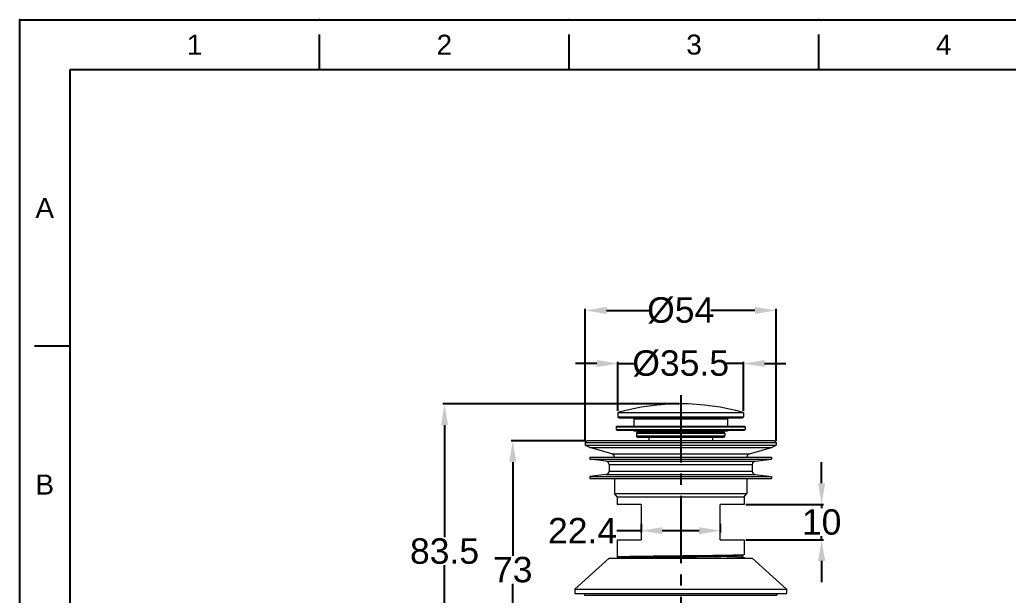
# Model space of a CAD drawing. Header units: millimetres. Extents: x -121 to 473, y -80 to 340.
# Drawn here: x -121.4 to 158.4, y 177 to 340 of the extents above; entities that cross this region are included whole.
import ezdxf

# ---------------------------------------------------------------- set-up
doc = ezdxf.new("R2010")
doc.units = ezdxf.units.MM
doc.linetypes.add('CENTER', pattern=[47.5, 22, -8.5, 8.5, -8.5])
doc.linetypes.add('CENTER2', pattern=[28.575, 19.05, -3.175, 3.175, -3.175])
doc.layers.add('1', color=7, linetype='Continuous')
doc.layers.add('Layer1', color=1, linetype='CENTER')
doc.layers.add('DIM', color=3, linetype='Continuous', lineweight=9)
doc.styles.get("Standard").update_dxf_attribs({"font": 'arial.ttf'})
doc.dimstyles.new('겸용-샤워욕조용1', dxfattribs={"dimscale": 0.6, "dimtxt": 10, "dimasz": 10, "dimexe": 1.5, "dimexo": 1.5, "dimgap": 1, "dimtad": 0, "dimtih": 1, "dimtoh": 1, "dimdec": 1, "dimdsep": 46, "dimtxsty": 'Standard', "dimcen": 2.5, "dimclrd": 5, "dimclre": 5, "dimclrt": 5, "dimadec": 1, "dimazin": 2, "dimtfac": 1, "dimtdec": 1, "dimtmove": 0, "dimatfit": 3, "dimfxl": 1.25, "dimarcsym": 0})

# ---------------------------------------------------------------- blocks, each defined once
blk = doc.blocks.new('*D10')
at = {"layer": 'Defpoints', "color": 0, "transparency": 16777216}
for p in [(83.45, 242.66), (47.95, 228.78), (83.45, 228.78)]:
    blk.add_point(p, dxfattribs=at)
at = {"layer": 'DIM', "color": 5, "lineweight": -2, "transparency": 16777216}
for p, q in [((41.95, 242.66), (35.95, 242.66)), ((47.95, 229.26), (47.95, 243.14)), ((47.95, 242.66), (52.94, 242.66)), ((83.45, 242.66), (78.47, 242.66)), ((83.45, 229.26), (83.45, 243.14)), ((89.45, 242.66), (95.45, 242.66))]:
    blk.add_line(p, q, dxfattribs=at)
at = {"layer": 'DIM', "color": 5, "transparency": 16777216}
for points in [[(41.95, 243.66), (41.95, 241.66), (47.95, 242.66)], [(89.45, 243.66), (89.45, 241.66), (83.45, 242.66)]]:
    blk.add_solid(points, dxfattribs=at)
at = {"layer": 'DIM', "color": 5, "transparency": 16777216, "insert": (65.7, 242.66), "char_height": 7.2, "attachment_point": 5}
blk.add_mtext('%%C35.5', dxfattribs=at)
blk = doc.blocks.new('*D11')
at = {"layer": 'Defpoints', "color": 0, "transparency": 16777216}
for p in [(92.7, 257.7), (38.7, 220.25), (92.7, 220.25)]:
    blk.add_point(p, dxfattribs=at)
at = {"layer": 'DIM', "color": 5, "lineweight": -2, "transparency": 16777216}
for p, q in [((38.7, 220.73), (38.7, 258.18)), ((44.7, 257.7), (57.17, 257.7)), ((86.7, 257.7), (74.23, 257.7)), ((92.7, 220.73), (92.7, 258.18))]:
    blk.add_line(p, q, dxfattribs=at)
at = {"layer": 'DIM', "color": 5, "transparency": 16777216}
for points in [[(44.7, 258.7), (44.7, 256.7), (38.7, 257.7)], [(86.7, 258.7), (86.7, 256.7), (92.7, 257.7)]]:
    blk.add_solid(points, dxfattribs=at)
at = {"layer": 'DIM', "color": 5, "transparency": 16777216, "insert": (65.7, 257.7), "char_height": 7.2, "attachment_point": 5}
blk.add_mtext('%%C54', dxfattribs=at)
blk = doc.blocks.new('*D12')
at = {"layer": 'Defpoints', "color": 0, "transparency": 16777216}
for p in [(65.7, 231.25), (-1.16, 147.74), (48.7, 147.74)]:
    blk.add_point(p, dxfattribs=at)
at = {"layer": 'DIM', "color": 5, "lineweight": -2, "transparency": 16777216}
for p, q in [((65.22, 231.25), (-1.64, 231.25)), ((-1.16, 225.25), (-1.16, 193.47)), ((-1.16, 153.74), (-1.16, 185.52)), ((48.22, 147.74), (-1.64, 147.74))]:
    blk.add_line(p, q, dxfattribs=at)
at = {"layer": 'DIM', "color": 5, "transparency": 16777216}
for points in [[(-2.16, 225.25), (-0.16, 225.25), (-1.16, 231.25)], [(-2.16, 153.74), (-0.16, 153.74), (-1.16, 147.74)]]:
    blk.add_solid(points, dxfattribs=at)
at = {"layer": 'DIM', "color": 5, "transparency": 16777216, "insert": (-1.16, 189.5), "char_height": 7.2, "attachment_point": 5}
blk.add_mtext('83.5', dxfattribs=at)
blk = doc.blocks.new('*D13')
at = {"layer": 'Defpoints', "color": 0, "transparency": 16777216}
for p in [(54.49, 197.74), (76.91, 197.74), (76.91, 195.32)]:
    blk.add_point(p, dxfattribs=at)
at = {"layer": 'DIM', "color": 5, "lineweight": -2, "transparency": 16777216}
for p, q in [((54.49, 197.26), (54.49, 194.84)), ((76.91, 197.26), (76.91, 194.84)), ((54.49, 195.32), (47.62, 195.32)), ((70.91, 195.32), (60.49, 195.32))]:
    blk.add_line(p, q, dxfattribs=at)
at = {"layer": 'DIM', "color": 5, "transparency": 16777216}
for points in [[(60.49, 196.32), (60.49, 194.32), (54.49, 195.32)], [(70.91, 196.32), (70.91, 194.32), (76.91, 195.32)]]:
    blk.add_solid(points, dxfattribs=at)
at = {"layer": 'DIM', "color": 5, "transparency": 16777216, "insert": (37.92, 195.32), "char_height": 7.2, "attachment_point": 5}
blk.add_mtext('22.4', dxfattribs=at)
blk = doc.blocks.new('*D15')
at = {"layer": 'Defpoints', "color": 0, "transparency": 16777216}
for p in [(18.15, 220.75), (39.2, 220.75), (48.7, 147.74)]:
    blk.add_point(p, dxfattribs=at)
at = {"layer": 'DIM', "color": 5, "lineweight": -2, "transparency": 16777216}
for p, q in [((38.72, 220.75), (17.67, 220.75)), ((18.15, 214.75), (18.15, 188.22)), ((18.15, 153.74), (18.15, 180.27)), ((48.22, 147.74), (17.67, 147.74))]:
    blk.add_line(p, q, dxfattribs=at)
at = {"layer": 'DIM', "color": 5, "transparency": 16777216}
for points in [[(17.15, 214.75), (19.15, 214.75), (18.15, 220.75)], [(17.15, 153.74), (19.15, 153.74), (18.15, 147.74)]]:
    blk.add_solid(points, dxfattribs=at)
at = {"layer": 'DIM', "color": 5, "transparency": 16777216, "insert": (18.15, 184.25), "char_height": 7.2, "attachment_point": 5}
blk.add_mtext('73', dxfattribs=at)
blk = doc.blocks.new('*D17')
at = {"layer": 'Defpoints', "color": 0, "transparency": 16777216}
for p in [(83.7, 202.74), (83.7, 192.74), (105.61, 192.74)]:
    blk.add_point(p, dxfattribs=at)
at = {"layer": 'DIM', "color": 5, "lineweight": -2, "transparency": 16777216}
for p, q in [((105.61, 208.74), (105.61, 214.74)), ((84.18, 202.74), (106.09, 202.74)), ((105.61, 202.74), (105.61, 201.72)), ((105.61, 192.74), (105.61, 193.77)), ((84.18, 192.74), (106.09, 192.74)), ((105.61, 186.74), (105.61, 180.74))]:
    blk.add_line(p, q, dxfattribs=at)
at = {"layer": 'DIM', "color": 5, "transparency": 16777216}
for points in [[(104.61, 208.74), (106.61, 208.74), (105.61, 202.74)], [(104.61, 186.74), (106.61, 186.74), (105.61, 192.74)]]:
    blk.add_solid(points, dxfattribs=at)
at = {"layer": 'DIM', "color": 5, "transparency": 16777216, "insert": (105.61, 197.74), "char_height": 7.2, "attachment_point": 5}
blk.add_mtext('10', dxfattribs=at)

msp = doc.modelspace()

# ---------------------------------------------------------------- linework, layer by layer
for p, q in [((-36.57, 325.9), (-36.57, 335.9)), ((34.13, 325.9), (34.13, 335.9)), ((104.84, 325.9), (104.84, 335.9)), ((458.38, 325.9), (-107.28, 325.9)), ((-107.28, 325.9), (-107.28, -65.82)), ((-107.28, 247.55), (-117.28, 247.55))]:
    msp.add_line(p, q)
at = {"color": 0, "linetype": 'Continuous', "lineweight": 0}
for p, q in [((47.95, 228.78), (83.45, 228.78)), ((47.95, 228.78), (47.95, 227.55)), ((47.95, 227.55), (83.45, 227.55)), ((48.25, 227.25), (83.15, 227.25)), ((52.45, 227), (78.95, 227)), ((52.45, 227), (52.45, 224.9)), ((54.7, 227.25), (54.7, 227)), ((76.7, 227.25), (76.7, 227)), ((78.95, 227), (78.95, 224.9)), ((83.45, 228.78), (83.45, 227.55)), ((47.45, 224.7), (83.95, 224.7)), ((47.45, 224.7), (47.45, 224)), ((47.45, 224), (83.95, 224)), ((47.65, 224.9), (83.75, 224.9)), ((83.95, 224.7), (83.95, 224)), ((47.65, 223.8), (83.75, 223.8)), ((52.45, 223.8), (52.45, 223.5)), ((78.95, 223.5), (52.45, 223.5)), ((53.2, 222.95), (78.2, 222.95)), ((53.2, 222.95), (53.2, 222.15)), ((53.2, 222.15), (78.2, 222.15)), ((53.5, 223.25), (77.9, 223.25)), ((53.5, 221.85), (77.9, 221.85)), ((54.7, 223.5), (54.7, 223.25)), ((56.7, 221.85), (56.7, 220.75)), ((74.7, 221.85), (74.7, 220.75)), ((76.7, 223.5), (76.7, 223.25)), ((78.2, 222.95), (78.2, 222.15)), ((78.95, 223.8), (78.95, 223.5)), ((38.7, 220.25), (92.7, 220.25)), ((38.7, 220.25), (38.7, 219.57)), ((38.7, 219.57), (92.7, 219.57)), ((39.95, 218.87), (38.7, 219.57)), ((92.2, 220.75), (39.2, 220.75)), ((39.95, 218.87), (91.45, 218.87)), ((46.23, 217.08), (39.95, 218.87)), ((85.18, 217.08), (91.45, 218.87)), ((91.45, 218.87), (92.7, 219.57)), ((92.7, 220.25), (92.7, 219.57)), ((39.95, 216.12), (91.45, 216.12)), ((39.95, 216.12), (39.95, 215.62)), ((39.95, 215.62), (91.45, 215.62)), ((44.58, 215.03), (39.95, 215.62)), ((46.23, 217.08), (85.18, 217.08)), ((86.83, 215.03), (91.45, 215.62)), ((91.45, 216.12), (91.45, 215.62)), ((44.58, 215.03), (86.83, 215.03)), ((45.45, 214.04), (85.95, 214.04)), ((45.45, 214.04), (45.45, 212.2)), ((85.95, 214.04), (85.95, 212.2)), ((44.58, 211.21), (39.95, 210.62)), ((39.95, 210.62), (91.45, 210.62)), ((39.95, 210.62), (39.95, 210.12)), ((39.95, 210.12), (91.45, 210.12)), ((44.58, 211.21), (86.83, 211.21)), ((45.45, 212.2), (85.95, 212.2)), ((46.95, 210.12), (46.95, 205.87)), ((84.45, 210.12), (84.45, 205.87)), ((86.83, 211.21), (91.45, 210.62)), ((91.45, 210.62), (91.45, 210.12)), ((46.95, 205.87), (84.45, 205.87)), ((47.7, 204.87), (46.95, 205.87)), ((47.7, 204.87), (83.7, 204.87)), ((47.7, 204.87), (47.7, 202.74)), ((83.7, 204.87), (84.45, 205.87)), ((83.7, 204.87), (83.7, 202.74)), ((54.49, 202.74), (47.7, 202.74)), ((54.49, 202.74), (54.49, 192.74)), ((76.91, 192.74), (76.91, 202.74)), ((83.7, 202.74), (76.91, 202.74)), ((47.7, 192.74), (54.49, 192.74)), ((47.7, 192.74), (47.7, 188.74)), ((76.91, 192.74), (83.7, 192.74)), ((83.7, 192.74), (83.7, 188.55)), ((45.45, 187.53), (35.7, 178.73)), ((45.45, 187.53), (85.95, 187.53)), ((47.7, 188.31), (47.7, 187.93)), ((83.7, 187.68), (83.7, 187.53)), ((85.95, 187.53), (95.7, 178.73)), ((35.7, 178.73), (95.7, 178.73)), ((35.7, 178.73), (35.7, 177.53)), ((35.7, 177.53), (95.7, 177.53)), ((38.45, 177.53), (38.45, 177.03)), ((38.45, 177.03), (92.95, 177.03)), ((92.95, 177.53), (92.95, 177.03)), ((95.7, 178.73), (95.7, 177.53))]:
    msp.add_line(p, q, dxfattribs=at)
msp.add_lwpolyline([(-121.42, 340.04), (472.52, 340.04), (472.52, -79.96), (-121.42, -79.96)], close=True)
for centre, radius, start, end in [((65.7, 166.25), 65, 74.1526, 105.8474), ((48.25, 227.55), 0.3, 180, 270), ((83.15, 227.55), 0.3, 270, 0), ((47.65, 224.7), 0.2, 90, 180), ((47.65, 224), 0.2, 180, 270), ((83.75, 224.7), 0.2, 0, 90), ((83.75, 224), 0.2, 270, 0), ((53.5, 222.95), 0.3, 90, 180), ((53.5, 222.15), 0.3, 180, 270), ((77.9, 222.95), 0.3, 0, 90), ((77.9, 222.15), 0.3, 270, 0), ((39.2, 220.25), 0.5, 90, 180), ((92.2, 220.25), 0.5, 0, 90), ((45.95, 216.12), 1, 0, 74.0546), ((85.45, 216.12), 1, 105.9454, 180), ((44.45, 214.04), 1, 0, 82.7468), ((86.95, 214.04), 1, 97.2532, 180), ((44.45, 212.2), 1, 277.2532, 0), ((86.95, 212.2), 1, 180, 262.7468)]:
    msp.add_arc(centre, radius, start, end, dxfattribs=at)
msp.add_ellipse((65.7, 188.74), major_axis=(0, 1560.74), ratio=0.011533, start_param=1.570796, end_param=1.571074, dxfattribs=at)
for points, knots in [([(47.71, 187.92), (47.69, 187.93), (47.72, 187.94), (48.04, 187.97), (48.73, 188), (50.94, 188.05), (52.44, 188.07), (56.06, 188.13), (58.14, 188.15), (62.62, 188.2), (64.97, 188.23), (69.64, 188.28), (71.91, 188.31), (76.07, 188.36), (77.92, 188.38), (80.95, 188.44), (82.1, 188.46), (83.41, 188.51), (83.7, 188.53), (83.7, 188.55)], [3556.235021, 3556.235021, 3556.235021, 3556.235021, 3558.425854, 3558.425854, 3565.458316, 3565.458316, 3572.490778, 3572.490778, 3579.52324, 3579.52324, 3586.555702, 3586.555702, 3593.588164, 3593.588164, 3600.620627, 3600.620627, 3607.653089, 3607.653089, 3613.311185, 3613.311185, 3613.311185, 3613.311185]), ([(82.95, 188.11), (82.91, 188.09), (82.47, 188.06), (81.67, 188.04), (80.87, 188.02), (79.7, 187.99), (78.25, 187.97), (76.8, 187.94), (75.07, 187.92), (73.16, 187.89), (71.26, 187.87), (69.18, 187.85), (67.08, 187.82), (64.96, 187.8), (62.82, 187.77), (60.79, 187.75), (58.77, 187.72), (56.85, 187.7), (55.18, 187.67), (53.5, 187.65), (52.07, 187.63), (50.97, 187.6), (49.91, 187.58), (49.17, 187.55), (48.78, 187.53)], [3.161564, 3.161564, 3.161564, 3.161564, 3.529748, 3.529748, 3.529748, 3.897641, 3.897641, 3.897641, 4.265282, 4.265282, 4.265282, 4.632711, 4.632711, 4.632711, 5.000882, 5.000882, 5.000882, 5.368513, 5.368513, 5.368513, 5.736657, 5.736657, 5.736657, 6.088245, 6.088245, 6.088245, 6.088245]), ([(83.7, 187.69), (83.74, 187.66), (83.35, 187.64), (81.7, 187.59), (80.44, 187.56), (78.77, 187.53), (78.7, 187.53), (78.63, 187.53)], [56.389203, 56.389203, 56.389203, 56.389203, 63.292159, 63.292159, 70.324622, 70.324622, 70.638176, 70.638176, 70.638176, 70.638176])]:
    msp.add_open_spline(points, degree=3, knots=knots, dxfattribs=at)
for points in [[(47.7, 188.31), (47.7, 188.31), (47.7, 188.31), (47.7, 188.31)], [(48.38, 187.53), (48.16, 187.66), (47.93, 187.79), (47.71, 187.92)], [(83.7, 188.55), (83.45, 188.4), (83.2, 188.26), (82.95, 188.11)], [(82.96, 188.12), (83.2, 187.97), (83.45, 187.83), (83.7, 187.69)]]:
    msp.add_open_spline(points, degree=3, dxfattribs=at)
for p in [(-36.57, 340.04), (34.13, 340.04), (104.84, 340.04)]:
    msp.add_point(p)
at = {"layer": '1'}
msp.add_point((-121.42, 340.04), dxfattribs=at)
at = {"layer": 'Layer1', "linetype": 'CENTER2'}
msp.add_line((65.7, 233.72), (65.7, 1.47), dxfattribs=at)

# ---------------------------------------------------------------- texts
at = {"char_height": 5.66, "attachment_point": 5}
for s, width, insert in [('2', 50, (-1.22, 332.97)), ('3', 50, (69.49, 332.97)), ('1', 50, (-71.93, 332.97)), ('4', 50, (140.19, 332.97)), ('A', 10, (-114.35, 286.73)), ('B', 10, (-114.35, 208.38))]:
    msp.add_mtext_dynamic_manual_height_columns(s, width=width, gutter_width=12.5, heights=[0], dxfattribs=dict(at, insert=insert))

# ---------------------------------------------------------------- dimensions: what is measured, and where the dimension line sits
at = {"layer": 'DIM', "color": 1}
for base, p1, p2, text, picture, middle in [((92.7, 257.7), (38.7, 220.25), (92.7, 220.25), '%%C54', '*D11', (65.7, 257.7)), ((83.45, 242.66), (47.95, 228.78), (83.45, 228.78), '%%C<>', '*D10', (65.7, 242.66))]:
    dim = msp.add_linear_dim(base=base, p1=p1, p2=p2, text=text, dimstyle='겸용-샤워욕조용1', override={"dimtxt": 12, "dimexe": 0.8, "dimexo": 0.8, "dimgap": 0.5}, dxfattribs=at)
    dim.commit()
    dim.dimension.update_dxf_attribs({"geometry": picture, "text_midpoint": middle})
dim = msp.add_linear_dim(base=(-1.16, 147.74), p1=(65.7, 231.25), p2=(48.7, 147.74), angle=90, dimstyle='겸용-샤워욕조용1', override={"dimtxt": 12, "dimexe": 0.8, "dimexo": 0.8, "dimgap": 0.5}, dxfattribs=at)
dim.commit()
dim.dimension.update_dxf_attribs({"geometry": '*D12', "text_midpoint": (-1.16, 189.5)})
dim = msp.add_linear_dim(base=(18.15, 220.75), p1=(48.7, 147.74), p2=(39.2, 220.75), angle=90, text='73', dimstyle='겸용-샤워욕조용1', override={"dimtxt": 12, "dimexe": 0.8, "dimexo": 0.8, "dimgap": 0.5}, dxfattribs=at)
dim.commit()
dim.dimension.update_dxf_attribs({"geometry": '*D15', "text_midpoint": (18.15, 184.25)})
dim = msp.add_linear_dim(base=(105.61, 192.74), p1=(83.7, 202.74), p2=(83.7, 192.74), angle=90, text='10', dimstyle='겸용-샤워욕조용1', override={"dimtxt": 12, "dimexe": 0.8, "dimexo": 0.8, "dimgap": 0.5}, dxfattribs=at)
dim.commit()
dim.dimension.update_dxf_attribs({"geometry": '*D17', "text_midpoint": (105.61, 197.74), "dimtype": 160})
dim = msp.add_linear_dim(base=(76.91, 195.32), p1=(54.49, 197.74), p2=(76.91, 197.74), dimstyle='겸용-샤워욕조용1', override={"dimtxt": 12, "dimexe": 0.8, "dimexo": 0.8, "dimgap": 0.5}, dxfattribs=at)
dim.commit()
dim.dimension.update_dxf_attribs({"geometry": '*D13', "text_midpoint": (37.92, 195.32), "dimtype": 160})

doc.saveas('drawing.dxf')
